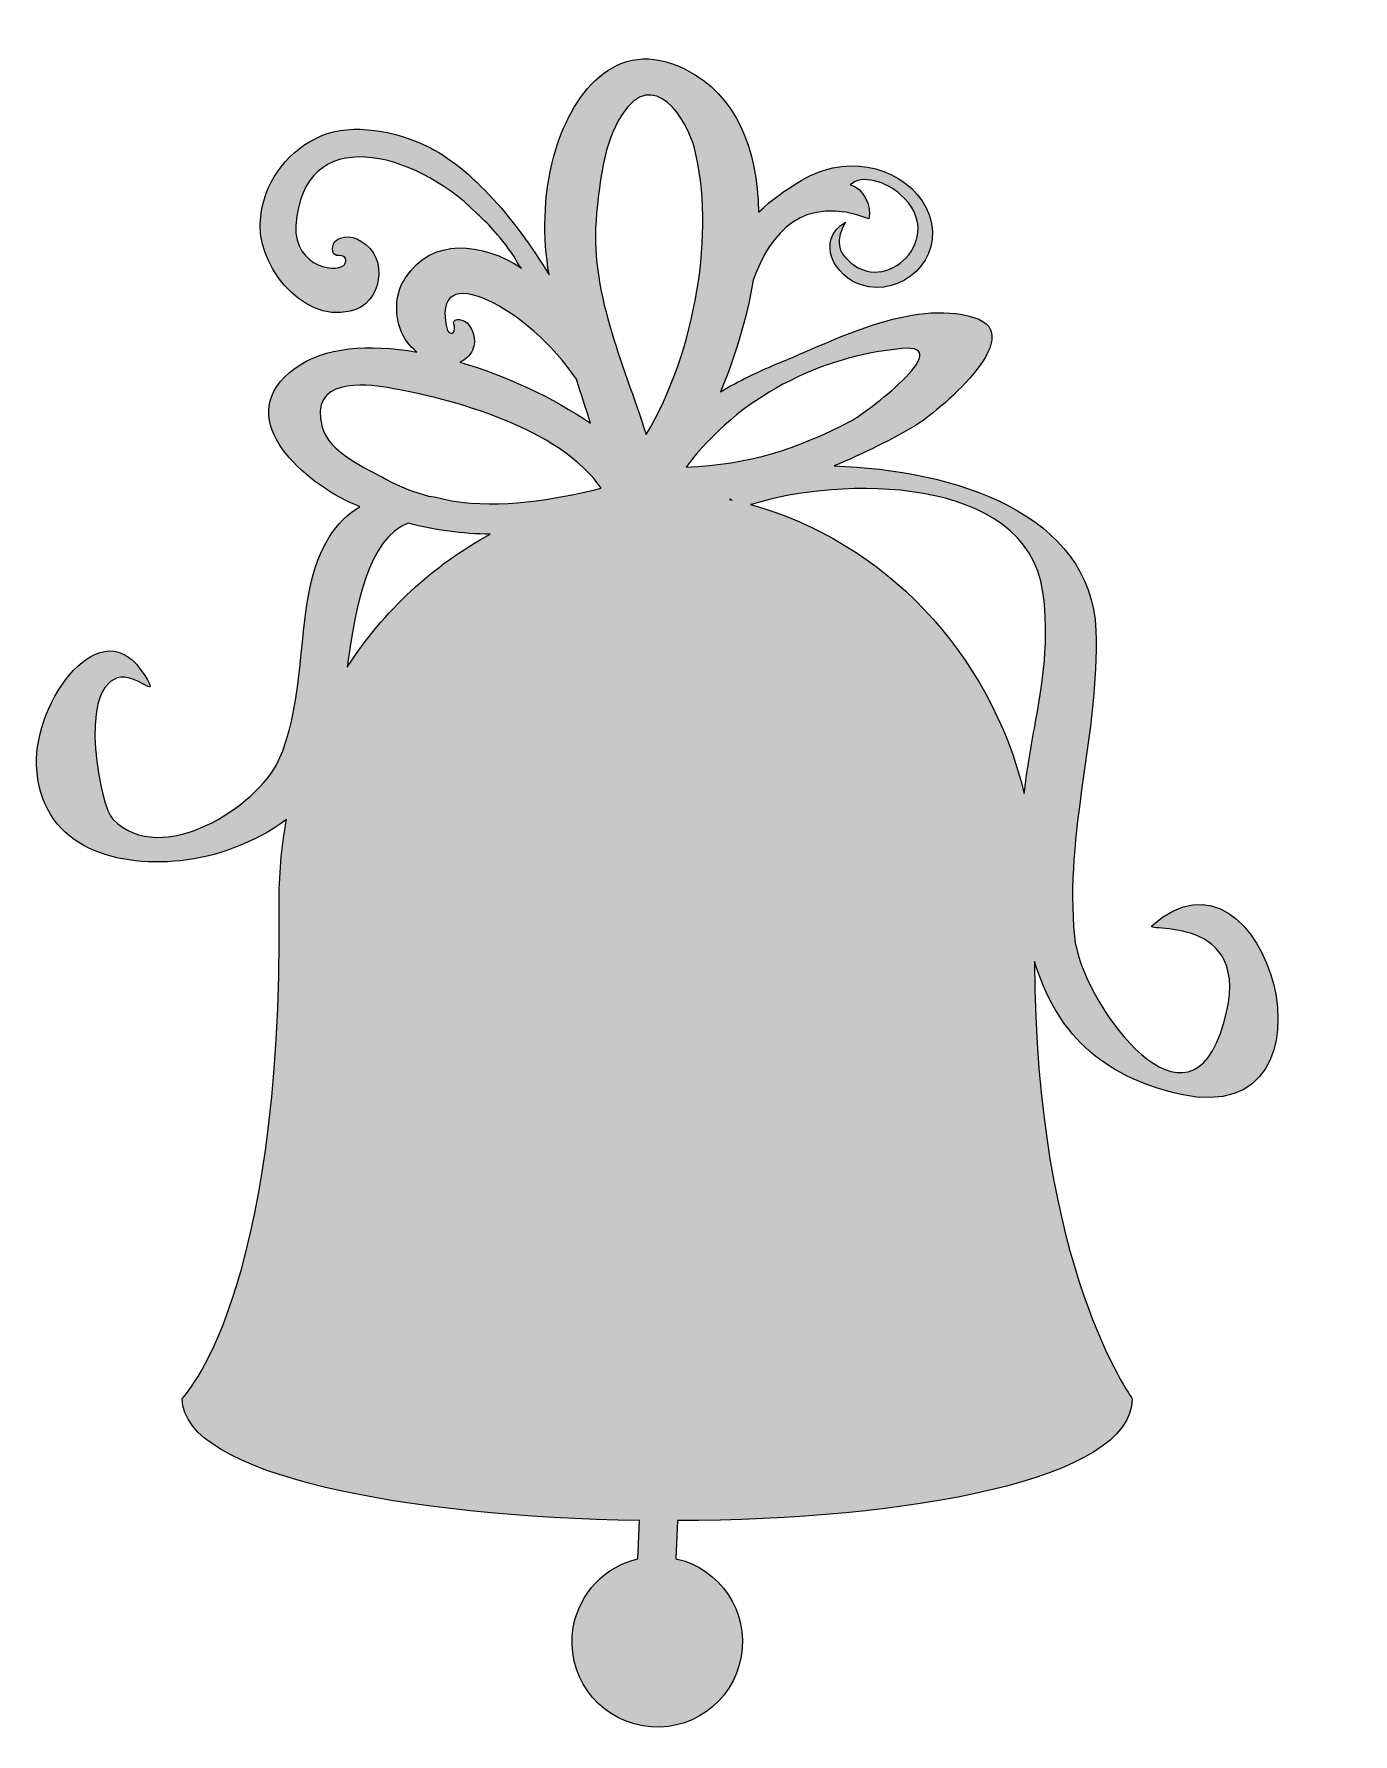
# Model space of a CAD drawing. Header units: inches. Extents: x 0 to 80, y 0 to 103.
import ezdxf

# ---------------------------------------------------------------- set-up
doc = ezdxf.new("R2010")
doc.units = ezdxf.units.IN
doc.header["$MEASUREMENT"] = 0
doc.layers.add('Layer 1', color=7, linetype='Continuous')

msp = doc.modelspace()

# ---------------------------------------------------------------- hatches: boundary and pattern name
at = {"layer": 'Layer 1', "true_color": 0x58595b}
h = msp.add_hatch(color=251, dxfattribs=at)
h.dxf.hatch_style = 2
edge = h.paths.add_edge_path()
edge.add_spline(control_points=[(67.95, 48.8), (67.5, 48.38), (74.73, 49.64), (72.12, 42.25), (69.81, 35.71), (63.61, 44.29), (63.23, 48.15), (62.6, 54.54), (64.75, 60.49), (64.53, 66.8), (64.27, 73.91), (55.88, 76.6), (48.59, 76.81), (50.4, 77.57), (52.11, 78.43), (53.59, 79.3), (54.69, 79.95), (60.62, 84.78), (57.1, 85.86), (53.32, 87.01), (48.54, 84.42), (45.08, 83.02), (43.92, 82.54), (42.76, 81.98), (41.66, 81.32), (42.56, 83.45), (43.27, 85.8), (43.66, 88.12), (44.71, 91.05), (46.7, 93.37), (50.71, 91.87), (50.89, 92.65), (50.36, 93.75), (49.57, 93.93), (50.27, 94.59), (51.77, 94.14), (52.64, 93.33), (55.6, 90.75), (51.65, 86.97), (49.38, 89.4), (48.6, 90.12), (48.91, 90.98), (49.28, 91.66), (47.41, 90.51), (48.64, 88.32), (50.24, 87.84), (52.72, 87.05), (55.29, 89.4), (54.4, 92.06), (53.48, 94.61), (50.22, 95.8), (47.47, 94.64), (47.47, 94.64), (45.65, 93.85), (43.99, 92.27), (43.92, 96.09), (42.65, 99.4), (39.52, 100.97), (35.25, 103.12), (32.5, 99.36), (31.52, 95.67), (30.84, 93.15), (30.85, 90.77), (31.22, 88.44), (29.11, 91.97), (26.2, 95.27), (23.48, 96.43), (21.46, 97.32), (18.84, 97.73), (16.98, 96.74), (15.05, 95.77), (13.87, 93.93), (13.66, 92.01), (13.24, 89.28), (16.09, 85.51), (19.11, 86.23), (21.02, 86.61), (21.55, 89.53), (19.75, 90.5), (19.16, 90.97), (18.23, 90.73), (18.09, 90.34), (17.94, 89.86), (18.14, 89.66), (18.28, 89.62), (18.81, 89.68), (18.92, 89.43), (18.81, 89.17), (18.55, 88.44), (15.64, 88.86), (15.8, 91.45), (16.24, 97.76), (22.97, 96), (26.79, 92.23), (27.3, 91.71), (27.91, 91.24), (28.95, 89.76), (29.14, 89.56), (29.29, 89.08), (29.55, 88.85), (27.19, 90.43), (24.04, 90.77), (22.46, 88.24), (21.7, 87.14), (21.94, 85.75), (22.15, 85.18), (22.34, 84.6), (22.71, 84.12), (23.17, 83.75), (20.23, 84.26), (17.52, 84.06), (15.75, 82.77), (11.8, 79.87), (16, 76.05), (19.09, 74.59), (19.29, 74.5), (19.49, 74.42), (19.69, 74.33), (18.24, 73.48), (17.17, 71.87), (16.65, 69.35), (15.97, 66.03), (16.17, 61.97), (14.75, 58.88), (13.44, 56.06), (7.62, 52.3), (4.64, 55.29), (3.92, 56.02), (2.47, 63.11), (4.92, 63.91), (6.05, 64.27), (7.6, 62.4), (6.59, 64.05), (3.98, 68.33), (-0.16, 62.43), (0, 58.59), (0.21, 53.74), (4.52, 52.34), (8.78, 52.77), (10.86, 52.98), (13.32, 53.85), (15.23, 55.27), (14.92, 53.59), (14.76, 51.84), (14.78, 50.05), (15.03, 26.1), (8.88, 20.06), (8.88, 20.01), (8.88, 15.34), (22.63, 12.79), (36.73, 12.59), (36.73, 12.59), (36.64, 10.26), (36.64, 10.26), (34.67, 9.8), (33.06, 8.2), (32.7, 6.08), (32.21, 3.26), (34.1, 0.57), (36.93, 0.08), (39.75, -0.41), (42.44, 1.48), (42.93, 4.31), (43.41, 7.05), (41.64, 9.66), (38.95, 10.26), (38.95, 10.26), (39.04, 12.58), (39.04, 12.58), (53.09, 12.63), (66.75, 15.04), (66.75, 20.01), (66.75, 20.05), (60.82, 27.98), (60.8, 46.63), (62.06, 42.43), (64.8, 39.6), (69.74, 38.53), (80.2, 36.28), (74.89, 55.15), (67.95, 48.8)], knot_values=[0, 0, 0, 0, 1, 1, 1, 2, 2, 2, 3, 3, 3, 4, 4, 4, 5, 5, 5, 6, 6, 6, 7, 7, 7, 8, 8, 8, 9, 9, 9, 10, 10, 10, 11, 11, 11, 12, 12, 12, 13, 13, 13, 14, 14, 14, 15, 15, 15, 16, 16, 16, 17, 17, 17, 18, 18, 18, 19, 19, 19, 20, 20, 20, 21, 21, 21, 22, 22, 22, 23, 23, 23, 24, 24, 24, 25, 25, 25, 26, 26, 26, 27, 27, 27, 28, 28, 28, 29, 29, 29, 30, 30, 30, 31, 31, 31, 32, 32, 32, 33, 33, 33, 34, 34, 34, 35, 35, 35, 36, 36, 36, 37, 37, 37, 38, 38, 38, 39, 39, 39, 40, 40, 40, 41, 41, 41, 42, 42, 42, 43, 43, 43, 44, 44, 44, 45, 45, 45, 46, 46, 46, 47, 47, 47, 48, 48, 48, 49, 49, 49, 50, 50, 50, 51, 51, 51, 52, 52, 52, 53, 53, 53, 54, 54, 54, 55, 55, 55, 56, 56, 56, 57, 57, 57, 58, 58, 58, 59, 59, 59, 60, 60, 60, 60], degree=3, periodic=1)
edge = h.paths.add_edge_path()
edge.add_spline(control_points=[(42.27, 74.78), (42.3, 74.76), (42.33, 74.75), (42.37, 74.73), (42.31, 74.74), (42.26, 74.75), (42.21, 74.76), (42.23, 74.77), (42.25, 74.77), (42.27, 74.78)], knot_values=[0, 0, 0, 0, 1, 1, 1, 2, 2, 2, 3, 3, 3, 3], degree=3, periodic=1)
edge = h.paths.add_edge_path()
edge.add_spline(control_points=[(52.71, 83.96), (56.2, 84.29), (50.4, 79.95), (49.63, 79.56), (46.19, 77.78), (43.48, 76.92), (39.58, 76.74), (42.74, 81.02), (47.76, 83.5), (52.71, 83.96)], knot_values=[0, 0, 0, 0, 1, 1, 1, 2, 2, 2, 3, 3, 3, 3], degree=3, periodic=1)
edge = h.paths.add_edge_path()
edge.add_spline(control_points=[(34.12, 92.18), (34.33, 94.16), (34.54, 96.44), (35.63, 98.16), (37.58, 101.24), (39.66, 97.85), (40.08, 96.17), (41.36, 91.18), (40.18, 83.79), (37.14, 78.72), (35.73, 83.13), (33.64, 87.51), (34.12, 92.18)], knot_values=[0, 0, 0, 0, 1, 1, 1, 2, 2, 2, 3, 3, 3, 4, 4, 4, 4], degree=3, periodic=1)
edge = h.paths.add_edge_path()
edge.add_spline(control_points=[(26.08, 85.63), (25.59, 85.84), (25.42, 85.68), (25.4, 85.53), (25.61, 84.96), (25.31, 84.68), (25.03, 85.06), (23.84, 89.73), (30.11, 86.31), (32.89, 82.09), (33.17, 81.2), (33.47, 80.31), (33.75, 79.41), (31.48, 80.96), (28.62, 82.31), (25.78, 83.14), (26.12, 83.27), (26.39, 83.51), (26.56, 83.87), (26.88, 84.44), (26.5, 85.43), (26.08, 85.63)], knot_values=[0, 0, 0, 0, 1, 1, 1, 2, 2, 2, 3, 3, 3, 4, 4, 4, 5, 5, 5, 6, 6, 6, 7, 7, 7, 7], degree=3, periodic=1)
edge = h.paths.add_edge_path()
edge.add_spline(control_points=[(17.4, 79.17), (16.57, 82.2), (20.03, 81.81), (21.36, 81.58), (25.32, 80.91), (31.87, 79.14), (34.4, 75.45), (31.46, 74.74), (28.3, 74.22), (25.3, 74.68), (24.81, 74.81), (24.34, 74.91), (23.88, 74.98), (23, 75.21), (22.14, 75.54), (21.31, 75.99), (20.07, 76.67), (17.81, 77.65), (17.4, 79.17)], knot_values=[0, 0, 0, 0, 1, 1, 1, 2, 2, 2, 3, 3, 3, 4, 4, 4, 5, 5, 5, 6, 6, 6, 6], degree=3, periodic=1)
edge = h.paths.add_edge_path()
edge.add_spline(control_points=[(18.93, 64.56), (19.4, 68.26), (20.22, 72.43), (22.64, 73.32), (24.29, 72.89), (25.96, 72.68), (27.64, 72.65), (24.15, 70.78), (21.15, 67.99), (18.93, 64.56)], knot_values=[0, 0, 0, 0, 1, 1, 1, 2, 2, 2, 3, 3, 3, 3], degree=3, periodic=1)
edge = h.paths.add_edge_path()
edge.add_spline(control_points=[(60.79, 60.82), (60.54, 59.52), (60.32, 58.19), (60.17, 56.86), (58.09, 65.49), (51.56, 72.26), (43.49, 74.46), (43.53, 74.46), (43.57, 74.46), (43.61, 74.48), (48.84, 76.15), (60.29, 76.34), (61.31, 69.13), (61.71, 66.31), (61.31, 63.6), (60.79, 60.82)], knot_values=[0, 0, 0, 0, 1, 1, 1, 2, 2, 2, 3, 3, 3, 4, 4, 4, 5, 5, 5, 5], degree=3, periodic=1)

# ---------------------------------------------------------------- linework, layer by layer
at = {"layer": 'Layer 1', "lineweight": 0}
for points, knots in [([(67.95, 48.8), (67.5, 48.38), (74.73, 49.64), (72.12, 42.25), (69.81, 35.71), (63.61, 44.29), (63.23, 48.15), (62.6, 54.54), (64.75, 60.49), (64.53, 66.8), (64.27, 73.91), (55.88, 76.6), (48.59, 76.81), (50.4, 77.57), (52.11, 78.43), (53.59, 79.3), (54.69, 79.95), (60.62, 84.78), (57.1, 85.86), (53.32, 87.01), (48.54, 84.42), (45.08, 83.02), (43.92, 82.54), (42.76, 81.98), (41.66, 81.32), (42.56, 83.45), (43.27, 85.8), (43.66, 88.12), (44.71, 91.05), (46.7, 93.37), (50.71, 91.87), (50.89, 92.65), (50.36, 93.75), (49.57, 93.93), (50.27, 94.59), (51.77, 94.14), (52.64, 93.33), (55.6, 90.75), (51.65, 86.97), (49.38, 89.4), (48.6, 90.12), (48.91, 90.98), (49.28, 91.66), (47.41, 90.51), (48.64, 88.32), (50.24, 87.84), (52.72, 87.05), (55.29, 89.4), (54.4, 92.06), (53.48, 94.61), (50.22, 95.8), (47.47, 94.64), (47.47, 94.64), (45.65, 93.85), (43.99, 92.27), (43.92, 96.09), (42.65, 99.4), (39.52, 100.97), (35.25, 103.12), (32.5, 99.36), (31.52, 95.67), (30.84, 93.15), (30.85, 90.77), (31.22, 88.44), (29.11, 91.97), (26.2, 95.27), (23.48, 96.43), (21.46, 97.32), (18.84, 97.73), (16.98, 96.74), (15.05, 95.77), (13.87, 93.93), (13.66, 92.01), (13.24, 89.28), (16.09, 85.51), (19.11, 86.23), (21.02, 86.61), (21.55, 89.53), (19.75, 90.5), (19.16, 90.97), (18.23, 90.73), (18.09, 90.34), (17.94, 89.86), (18.14, 89.66), (18.28, 89.62), (18.81, 89.68), (18.92, 89.43), (18.81, 89.17), (18.55, 88.44), (15.64, 88.86), (15.8, 91.45), (16.24, 97.76), (22.97, 96), (26.79, 92.23), (27.3, 91.71), (27.91, 91.24), (28.95, 89.76), (29.14, 89.56), (29.29, 89.08), (29.55, 88.85), (27.19, 90.43), (24.04, 90.77), (22.46, 88.24), (21.7, 87.14), (21.94, 85.75), (22.15, 85.18), (22.34, 84.6), (22.71, 84.12), (23.17, 83.75), (20.23, 84.26), (17.52, 84.06), (15.75, 82.77), (11.8, 79.87), (16, 76.05), (19.09, 74.59), (19.29, 74.5), (19.49, 74.42), (19.69, 74.33), (18.24, 73.48), (17.17, 71.87), (16.65, 69.35), (15.97, 66.03), (16.17, 61.97), (14.75, 58.88), (13.44, 56.06), (7.62, 52.3), (4.64, 55.29), (3.92, 56.02), (2.47, 63.11), (4.92, 63.91), (6.05, 64.27), (7.6, 62.4), (6.59, 64.05), (3.98, 68.33), (-0.16, 62.43), (0, 58.59), (0.21, 53.74), (4.52, 52.34), (8.78, 52.77), (10.86, 52.98), (13.32, 53.85), (15.23, 55.27), (14.92, 53.59), (14.76, 51.84), (14.78, 50.05), (15.03, 26.1), (8.88, 20.06), (8.88, 20.01), (8.88, 15.34), (22.63, 12.79), (36.73, 12.59), (36.73, 12.59), (36.64, 10.26), (36.64, 10.26), (34.67, 9.8), (33.06, 8.2), (32.7, 6.08), (32.21, 3.26), (34.1, 0.57), (36.93, 0.08), (39.75, -0.41), (42.44, 1.48), (42.93, 4.31), (43.41, 7.05), (41.64, 9.66), (38.95, 10.26), (38.95, 10.26), (39.04, 12.58), (39.04, 12.58), (53.09, 12.63), (66.75, 15.04), (66.75, 20.01), (66.75, 20.05), (60.82, 27.98), (60.8, 46.63), (62.06, 42.43), (64.8, 39.6), (69.74, 38.53), (80.2, 36.28), (74.89, 55.15), (67.95, 48.8)], [0, 0, 0, 0, 1, 1, 1, 2, 2, 2, 3, 3, 3, 4, 4, 4, 5, 5, 5, 6, 6, 6, 7, 7, 7, 8, 8, 8, 9, 9, 9, 10, 10, 10, 11, 11, 11, 12, 12, 12, 13, 13, 13, 14, 14, 14, 15, 15, 15, 16, 16, 16, 17, 17, 17, 18, 18, 18, 19, 19, 19, 20, 20, 20, 21, 21, 21, 22, 22, 22, 23, 23, 23, 24, 24, 24, 25, 25, 25, 26, 26, 26, 27, 27, 27, 28, 28, 28, 29, 29, 29, 30, 30, 30, 31, 31, 31, 32, 32, 32, 33, 33, 33, 34, 34, 34, 35, 35, 35, 36, 36, 36, 37, 37, 37, 38, 38, 38, 39, 39, 39, 40, 40, 40, 41, 41, 41, 42, 42, 42, 43, 43, 43, 44, 44, 44, 45, 45, 45, 46, 46, 46, 47, 47, 47, 48, 48, 48, 49, 49, 49, 50, 50, 50, 51, 51, 51, 52, 52, 52, 53, 53, 53, 54, 54, 54, 55, 55, 55, 56, 56, 56, 57, 57, 57, 58, 58, 58, 59, 59, 59, 60, 60, 60, 60]), ([(34.12, 92.18), (34.33, 94.16), (34.54, 96.44), (35.63, 98.16), (37.58, 101.24), (39.66, 97.85), (40.08, 96.17), (41.36, 91.18), (40.18, 83.79), (37.14, 78.72), (35.73, 83.13), (33.64, 87.51), (34.12, 92.18)], [0, 0, 0, 0, 1, 1, 1, 2, 2, 2, 3, 3, 3, 4, 4, 4, 4]), ([(26.08, 85.63), (25.59, 85.84), (25.42, 85.68), (25.4, 85.53), (25.61, 84.96), (25.31, 84.68), (25.03, 85.06), (23.84, 89.73), (30.11, 86.31), (32.89, 82.09), (33.17, 81.2), (33.47, 80.31), (33.75, 79.41), (31.48, 80.96), (28.62, 82.31), (25.78, 83.14), (26.12, 83.27), (26.39, 83.51), (26.56, 83.87), (26.88, 84.44), (26.5, 85.43), (26.08, 85.63)], [0, 0, 0, 0, 1, 1, 1, 2, 2, 2, 3, 3, 3, 4, 4, 4, 5, 5, 5, 6, 6, 6, 7, 7, 7, 7]), ([(52.71, 83.96), (56.2, 84.29), (50.4, 79.95), (49.63, 79.56), (46.19, 77.78), (43.48, 76.92), (39.58, 76.74), (42.74, 81.02), (47.76, 83.5), (52.71, 83.96)], [0, 0, 0, 0, 1, 1, 1, 2, 2, 2, 3, 3, 3, 3]), ([(17.4, 79.17), (16.57, 82.2), (20.03, 81.81), (21.36, 81.58), (25.32, 80.91), (31.87, 79.14), (34.4, 75.45), (31.46, 74.74), (28.3, 74.22), (25.3, 74.68), (24.81, 74.81), (24.34, 74.91), (23.88, 74.98), (23, 75.21), (22.14, 75.54), (21.31, 75.99), (20.07, 76.67), (17.81, 77.65), (17.4, 79.17)], [0, 0, 0, 0, 1, 1, 1, 2, 2, 2, 3, 3, 3, 4, 4, 4, 5, 5, 5, 6, 6, 6, 6]), ([(60.79, 60.82), (60.54, 59.52), (60.32, 58.19), (60.17, 56.86), (58.09, 65.49), (51.56, 72.26), (43.49, 74.46), (43.53, 74.46), (43.57, 74.46), (43.61, 74.48), (48.84, 76.15), (60.29, 76.34), (61.31, 69.13), (61.71, 66.31), (61.31, 63.6), (60.79, 60.82)], [0, 0, 0, 0, 1, 1, 1, 2, 2, 2, 3, 3, 3, 4, 4, 4, 5, 5, 5, 5]), ([(42.27, 74.78), (42.3, 74.76), (42.33, 74.75), (42.37, 74.73), (42.31, 74.74), (42.26, 74.75), (42.21, 74.76), (42.23, 74.77), (42.25, 74.77), (42.27, 74.78)], [0, 0, 0, 0, 1, 1, 1, 2, 2, 2, 3, 3, 3, 3]), ([(18.93, 64.56), (19.4, 68.26), (20.22, 72.43), (22.64, 73.32), (24.29, 72.89), (25.96, 72.68), (27.64, 72.65), (24.15, 70.78), (21.15, 67.99), (18.93, 64.56)], [0, 0, 0, 0, 1, 1, 1, 2, 2, 2, 3, 3, 3, 3])]:
    msp.add_open_spline(points, degree=3, knots=knots, dxfattribs=at)

doc.saveas('drawing.dxf')
